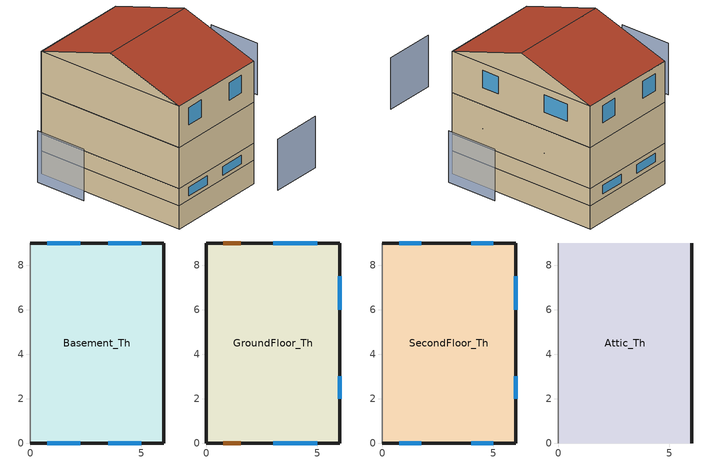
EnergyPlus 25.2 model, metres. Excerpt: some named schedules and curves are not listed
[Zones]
Basement_Th
 floor foundation (SFD_BasementFloor): 6,9 6,0 0,0 0,9 z-1.35; 6,9 6,0 0,0 0,9 z0
 wall outside (Surface 12 c tbd): 6,0 6,9 z0:1
 wall outside (Surface 13 c tbd): 0,0 6,0 z0:1
 wall outside (Surface 16 c tbd): 6,9 0,9 z0:1
 wall foundation (SFD_1946-1970_BasementWall): 0,0 6,0 6,9 0,9 z-1.35:0
 wall adiabatic (SFD_1946-1970_ExtWall): 0,9 0,0 z0:1; 0,9 0,0 z-1.35:0
 window (SFD_Window_old-construction): 0.75,0 2.25,0 / 3.5,0 5,0 / 5,9 3.5,9 / 2.25,9 0.75,9 z0.25:0.75
GroundFloor_Th
 floor ground (SFD_IntFloor): 6,9 6,0 0,0 0,9 z1
 wall ground (Surface 3 c tbd): 0,0 6,0 z1:3.4
 wall ground (Surface 4 c tbd): 6,9 0,9 z1:3.4
 wall ground (SFD_1946-1970_ExtWall): 0,9 0,0 z1:3.4
 wall ground (Surface 6 c tbd): 6,0 6,9 z1:3.4
 window inside (SFD_Window_old-construction): 3,0 5,0 / 5,9 3,9 / 6,6 6,7.5 z2:3; 6,2 6,3 z1.99:2.99
 door inside (SFD_Door_old-construction): 0.75,0 1.55,0 / 1.55,9 0.75,9 z1:3
 ceiling ground (SFD_IntCeiling): 6,0 6,9 0,9 0,0 z3.4
SecondFloor_Th
 floor to GroundFloor_Th (SFD_IntFloor): 6,9 6,0 0,0 0,9 z3.4
 wall outside (Surface 25 c tbd): 0,0 6,0 z3.4:5.8
 wall outside (Surface 26 c tbd): 6,0 6,9 z3.4:5.8
 wall outside (Surface 28 c tbd): 6,9 0,9 z3.4:5.8
 wall adiabatic (SFD_1946-1970_ExtWall): 0,9 0,0 z3.4:5.8
 window (SFD_Window_old-construction): 4,0 5,0 / 0.75,0 1.75,0 / 6,2 6,3 / 6,6 6,7.5 / 1.75,9 0.75,9 / 5,9 4,9 z4.4:5.4
Attic_Th
 floor to SecondFloor_Th (Surface 27 c tbd Reversed): 6,9 6,0 0,0 0,9 z5.8
 wall outside (SFD_1946-1970_ExtWall): 6,4.5,7.29 6,0,5.8 6,9,5.8
 wall adiabatic (SFD_1946-1970_ExtWall): 0,4.5,7.29 0,9,5.8 0,0,5.8
 roof outside (SFD_Roof): 6,4.5,7.29 6,9,5.8 0,9,5.8 0,4.5,7.29; 0,4.5,7.29 0,0,5.8 6,0,5.8 6,4.5,7.29
shading: -4,3 -4,6 / 6,-4 3,-4 / 10,6 10,3 z1:4
[Building]
Building 1
[Site:Location]
MONTREAL INTL A: Latitude {deg}=45.47; Longitude {deg}=-73.74; Time Zone {hr}=-5; Elevation {m}=36
[SizingPeriod:DesignDay] Day of Month=21; Dry-Bulb Temperature Range Modifier Type=DefaultMultipliers; Humidity Condition Type=Wetbulb; Barometric Pressure {Pa}=100893; Rain Indicator=No; Snow Indicator=No; Daylight Saving Time Indicator=No; Begin Environment Reset Mode=FullResetAtBeginEnvironment
Name | Month | Day Type | Maximum Dry-Bulb Temperature {C} | Daily Dry-Bulb Temperature Range {deltaC} | Wetbulb or DewPoint at Maximum Dry-Bulb {C} | Wind Speed {m/s} | Wind Direction {deg} | Solar Model Indicator | ASHRAE Clear Sky Optical Depth for Beam Irradiance (taub) | ASHRAE Clear Sky Optical Depth for Diffuse Irradiance (taud) | Sky Clearness
Montreal-Trudeau Intl AP Ann Clg .4% Condns DB=>MWB | 7 | SummerDesignDay | 30.3 | 8.8 | 22.1 | 5.4 | 230 | ASHRAETau | 0.431 | 2.246
Montreal-Trudeau Intl AP Ann Htg 99.6% Condns DB | 1 | WinterDesignDay | -22.9 | 0 | -22.9 | 4.3 | 260 | ASHRAEClearSky |  |  | 0
[Material] Thermal Absorptance=0.9
Name | Roughness | Thickness {m} | Conductivity {W/m-K} | Density {kg/m3} | Specific Heat {J/kg-K} | Solar Absorptance | Visible Absorptance
Cladding-vinyl | Smooth | 0.0095 | 0.086 | 200 | 1000 | 0.5 | 0.5
Gypsum Board | Smooth | 0.0127 | 0.16 | 800 | 1090 | 0.3 | 0.5
Heavy Concrete 150 mm | Smooth | 0.1524 | 1.95 | 2240 | 900 | 0.3 | 0.5
Heavy Concrete 200 mm | Smooth | 0.2032 | 1.95 | 2240 | 900 | 0.3 | 0.5
Insulation 70 mm | Smooth | 0.0694 | 0.046 | 19 | 960 | 0.7 | 0.7
Insulation panel 55 mm | Smooth | 0.0536 | 0.03 | 43 | 1210 | 0.7 | 0.7
Plaster | Smooth | 0.005 | 0.071 | 1860 | 840 | 0.3 | 0.5
Plywood | Smooth | 0.0159 | 0.12 | 544 | 1210 | 0.5 | 0.5
Shingles asphalt | Smooth | 0.0032 | 0.04 | 1120 | 1260 | 0.5 | 0.5
Surface 12 m tbd | Smooth | 0.034276 | 0.03 | 43 | 1210 | 0.7 | 0.7
Surface 13 m tbd; Surface 16 m tbd | Smooth | 0.0201339 | 0.03 | 43 | 1210 | 0.7 | 0.7
Surface 25 m tbd; Surface 28 m tbd | Smooth | 0.0468404 | 0.046 | 19 | 960 | 0.7 | 0.7
Surface 26 m tbd | Smooth | 0.0493106 | 0.046 | 19 | 960 | 0.7 | 0.7
Surface 27 m tbd | Smooth | 0.103438 | 0.046 | 20 | 1400 | 0.7 | 0.7
Surface 3 m tbd; Surface 4 m tbd | Smooth | 0.0419238 | 0.046 | 19 | 960 | 0.7 | 0.7
Surface 6 m tbd | Smooth | 0.0438926 | 0.046 | 19 | 960 | 0.7 | 0.7
Wood Flooring | Smooth | 0.019 | 0.17 | 700 | 1630 | 0.5 | 0.2
Wood frame roof 2x10 insulated | Smooth | 0.235 | 0.16 | 96 | 1515 | 0.7 | 0.7
Wood frame roof 2x10 uninsulated | Smooth | 0.235 | 1.1557 | 80.994 | 1621.88 | 0.7 | 0.7
Wood frame wall 2x4 uninsulated | Smooth | 0.089 | 0.409 | 154.65 | 1626.3 | 0.7 | 0.7
Wood Furnishing | Smooth | 0.075 | 0.12 | 540 | 1210 | 0.5 | 0.5
XPS 25mm | Rough | 0.0254 | 0.029 | 28 | 1450 | 0.7 | 0.7
[Material:AirGap]
Air Layer 1: Thermal Resistance {m2-K/W}=0.15
[Material:NoMass]
SFD_Door_old-construction: Roughness=Smooth; Thermal Resistance {m2-K/W}=0.8; Thermal Absorptance=0.9; Solar Absorptance=0.7; Visible Absorptance=0.7
[WindowMaterial:SimpleGlazingSystem]
SFD_Window_old-construction: U-Factor {W/m2-K}=2.94; Solar Heat Gain Coefficient=0.6; Visible Transmittance=0.8
[Construction]
SFD_1946-1970_BasementWall: Heavy Concrete 200 mm, Insulation panel 55 mm, Gypsum Board
SFD_1946-1970_ExtWall: Cladding-vinyl, Air Layer 1, Plywood, Wood frame wall 2x4 uninsulated, Insulation 70 mm, Air Layer 1, Gypsum Board
SFD_BasementFloor: Heavy Concrete 150 mm
SFD_Door_old-construction: SFD_Door_old-construction
SFD_Furnishing: Wood Furnishing
SFD_IntCeiling: Gypsum Board, Wood frame roof 2x10 uninsulated, Plywood, Wood Flooring
SFD_IntFloor: Wood Flooring, Plywood, Wood frame roof 2x10 uninsulated, Gypsum Board
SFD_IntWall: Gypsum Board, Air Layer 1, Wood frame wall 2x4 uninsulated, Air Layer 1, Gypsum Board
SFD_Roof: Shingles asphalt, Plywood
SFD_Window_old-construction: SFD_Window_old-construction
Surface 12 c tbd: Plaster, Heavy Concrete 200 mm, Surface 12 m tbd, Air Layer 1, Gypsum Board
Surface 13 c tbd: Plaster, Heavy Concrete 200 mm, Surface 13 m tbd, Air Layer 1, Gypsum Board
Surface 16 c tbd: Plaster, Heavy Concrete 200 mm, Surface 16 m tbd, Air Layer 1, Gypsum Board
Surface 25 c tbd: Cladding-vinyl, Air Layer 1, Plywood, Wood frame wall 2x4 uninsulated, Surface 25 m tbd, Air Layer 1, Gypsum Board
Surface 26 c tbd: Cladding-vinyl, Air Layer 1, Plywood, Wood frame wall 2x4 uninsulated, Surface 26 m tbd, Air Layer 1, Gypsum Board
Surface 27 c tbd Reversed: Gypsum Board, Wood frame roof 2x10 insulated, Plywood, Surface 27 m tbd
Surface 28 c tbd: Cladding-vinyl, Air Layer 1, Plywood, Wood frame wall 2x4 uninsulated, Surface 28 m tbd, Air Layer 1, Gypsum Board
Surface 3 c tbd: Cladding-vinyl, Air Layer 1, Plywood, Wood frame wall 2x4 uninsulated, Surface 3 m tbd, Air Layer 1, Gypsum Board
Surface 4 c tbd: Cladding-vinyl, Air Layer 1, Plywood, Wood frame wall 2x4 uninsulated, Surface 4 m tbd, Air Layer 1, Gypsum Board
Surface 6 c tbd: Cladding-vinyl, Air Layer 1, Plywood, Wood frame wall 2x4 uninsulated, Surface 6 m tbd, Air Layer 1, Gypsum Board
[Zone] Multiplier=1; Part of Total Floor Area=Yes
Attic_Th; Basement_Th; GroundFloor_Th; SecondFloor_Th
[Space]
Name | Zone | Space Type
Attic | Attic_Th | SFD_Attic_SpaceType
Basement | Basement_Th | SFD_Basement_SpaceType
GroundFloor | GroundFloor_Th | SFD_MainFloors_SpaceType
SecondFloor | SecondFloor_Th | SFD_MainFloors_SpaceType
[SpaceList]
SFD_Attic_SpaceType: Attic
SFD_Basement_SpaceType: Basement
SFD_MainFloors_SpaceType: GroundFloor, SecondFloor
[ZoneInfiltration:DesignFlowRate] Density Basis=Outdoor
Name | Zone or ZoneList or Space or SpaceList | Design Flow Rate Calculation Method | Air Changes per Hour {1/hr} | Constant Term Coefficient | Temperature Term Coefficient | Velocity Term Coefficient | Velocity Squared Term Coefficient | Design Flow Rate {m3/s}
Attic Ventilation | SFD_Attic_SpaceType | AirChanges/Hour | 3 | 0.606 | 0.03636 | 0.1177 | 0
Air exhaust-intake compensation | SFD_MainFloors_SpaceType | Flow/Zone |  |  |  |  |  | 0.001
[InternalMass]
Name | Construction | Zone or ZoneList | Space or SpaceList | Surface Area {m2}
Basement Basement_InternalMassFurnishing | SFD_Furnishing | Basement_Th | Basement | 216
GroundFloor MainFloors_InternalMassFurnishing | SFD_Furnishing | GroundFloor_Th | GroundFloor | 108
SecondFloor MainFloors_InternalMassFurnishing | SFD_Furnishing | SecondFloor_Th | SecondFloor | 108
GroundFloor MainFloors_IntWalls | SFD_IntWall | GroundFloor_Th | GroundFloor | 80
SecondFloor MainFloors_IntWalls | SFD_IntWall | SecondFloor_Th | SecondFloor | 80
[SurfaceProperty:ExposedFoundationPerimeter] Exposed Perimeter Calculation Method=TotalExposedPerimeter; Total Exposed Perimeter {m}=21
Surface 11; Surface 17
[ZoneControl:Thermostat] Temperature Difference Between Cutout And Setpoint {deltaC}=0
Name | Zone or ZoneList | Control Type Schedule | Control 1
Basement_Th Thermostat | Basement_Th | Basement_Th Thermostat Schedule | Thermostat Setpoint Dual Setpoint 3
GroundFloor_Th Thermostat | GroundFloor_Th | GroundFloor_Th Thermostat Schedule | Thermostat Setpoint Dual Setpoint 2
SecondFloor_Th Thermostat | SecondFloor_Th | SecondFloor_Th Thermostat Schedule | Thermostat Setpoint Dual Setpoint 1
[ThermostatSetpoint:SingleCooling]
Thermostat Setpoint Dual Setpoint 3: Setpoint Temperature Schedule=Residential ClgSetpoint
[ZoneHVAC:Baseboard:Convective:Electric] Availability Schedule=Always On Discrete hvac_library; Heating Design Capacity {W}=Autosize; Efficiency=1
Elec Baseboard 2; Elec Baseboard 1; Elec Baseboard
[Zone equipment]
Basement_Th: Elec Baseboard 2
GroundFloor_Th: Elec Baseboard 1, Cycling PTAC DX Clg Elec Htg 1
SecondFloor_Th: Elec Baseboard, Cycling PTAC DX Clg Elec Htg
[Sizing:Zone] Zone Cooling Design Supply Air Temperature Input Method=SupplyAirTemperature; Zone Cooling Design Supply Air Temperature {C}=14; Zone Cooling Design Supply Air Temperature Difference {deltaC}=11.11; Zone Heating Design Supply Air Temperature Input Method=SupplyAirTemperature; Zone Heating Design Supply Air Temperature {C}=40; Zone Heating Design Supply Air Temperature Difference {deltaC}=11.11; Zone Cooling Design Supply Air Humidity Ratio {kgWater/kgDryAir}=0.0085; Zone Heating Design Supply Air Humidity Ratio {kgWater/kgDryAir}=0.008; Cooling Design Air Flow Method=DesignDay; Cooling Design Air Flow Rate {m3/s}=0; Cooling Minimum Air Flow per Zone Floor Area {m3/s-m2}=0.000762; Cooling Minimum Air Flow {m3/s}=0; Cooling Minimum Air Flow Fraction=0; Heating Design Air Flow Method=DesignDay; Heating Design Air Flow Rate {m3/s}=0; Heating Maximum Air Flow per Zone Floor Area {m3/s-m2}=0.002032; Heating Maximum Air Flow {m3/s}=0.141576; Heating Maximum Air Flow Fraction=0.3; Account for Dedicated Outdoor Air System=No; Zone Load Sizing Method=Sensible Load Only No Latent Load; Zone Latent Cooling Design Supply Air Humidity Ratio Input Method=HumidityRatioDifference; Zone Cooling Design Supply Air Humidity Ratio Difference {kgWater/kgDryAir}=0.005; Zone Latent Heating Design Supply Air Humidity Ratio Input Method=HumidityRatioDifference; Zone Humidification Design Supply Air Humidity Ratio Difference {kgWater/kgDryAir}=0.005; Type of Space Sum to Use=Coincident; Heating Coil Sizing Method=None; Maximum Heating Capacity To Cooling Load Sizing Ratio {W/W}=1
Name | Design Specification Outdoor Air Object
Basement_Th | Basement_Th Zero air DSOA
GroundFloor_Th | GroundFloor_Th Zero air DSOA
SecondFloor_Th | SecondFloor_Th Zero air DSOA
[DesignSpecification:OutdoorAir] Outdoor Air Method=Sum; Outdoor Air Flow per Person {m3/s-person}=0; Outdoor Air Flow per Zone Floor Area {m3/s-m2}=0; Outdoor Air Flow per Zone {m3/s}=0; Outdoor Air Flow Air Changes per Hour {1/hr}=0
Basement_Th Zero air DSOA; GroundFloor_Th Zero air DSOA; SecondFloor_Th Zero air DSOA
[Lights]
MainFloors_InteriorLighting: Zone or ZoneList or Space or SpaceList=SFD_MainFloors_SpaceType; Schedule=Interior Lighting Schedule; Design Level Calculation Method=LightingLevel; Lighting Level {W}=150.85; Fraction Radiant=0.4; Fraction Visible=0.2; Fraction Replaceable=1
[People]
MainFloors_People: Zone or ZoneList or Space or SpaceList=SFD_MainFloors_SpaceType; Number of People Schedule=Residential Occupancy; Number of People Calculation Method=People; Number of People=1.42; Fraction Radiant=0.3; Activity Level Schedule=Residential Occupant Activity; Clothing Insulation Calculation Method=ClothingInsulationSchedule
[ElectricEquipment] Zone or ZoneList or Space or SpaceList=SFD_MainFloors_SpaceType; Design Level Calculation Method=EquipmentLevel
Name | Schedule | Design Level {W} | Fraction Radiant | Fraction Lost | Fraction Latent
MainFloors_Dishwasher | Dishwasher Schedule | 59.25 | 0.2
MainFloors_Dryer | Dryer Schedule | 309.55 | 0.2 | 0.8
MainFloors_Freezer | Freezer Schedule | 26.7 | 0.2
MainFloors_HWElectricConsumption | Hot Water Tank Electric Load Schedule | 592.05 |  | 0.99
MainFloors_OtherEquipment | Other Electric Charges Schedule | 923.65 | 0.2 |  | 0
MainFloors_Refrigerator | Fridge Schedule | 80.15 | 0.2
MainFloors_StoveTopOven | Stovetop Schedule | 236.9 | 0.2
MainFloors_WashingMachine | Washer Schedule | 29.95 | 0.2
[ZoneInfiltration:EffectiveLeakageArea] Effective Air Leakage Area {cm2}=198.372; Stack Coefficient=0.000145; Wind Coefficient=0.000174
Name | Zone or Space
SFD_ELA_1946-1970 1 | GroundFloor
SFD_ELA_1946-1970 2 | SecondFloor
[ThermostatSetpoint:DualSetpoint] Heating Setpoint Temperature Schedule=Residential HtgSetpoint; Cooling Setpoint Temperature Schedule=Residential ClgSetpoint
Thermostat Setpoint Dual Setpoint 2; Thermostat Setpoint Dual Setpoint 1
[ZoneVentilation:WindandStackOpenArea] Opening Area Fraction Schedule=SFD Window Opening Fraction; Opening Effectiveness=Autocalculate; Height Difference {m}=0.25; Discharge Coefficient for Opening=Autocalculate; Minimum Indoor Temperature {C}=21; Maximum Indoor Temperature {C}=40; Delta Temperature {deltaC}=-100; Minimum Outdoor Temperature {C}=21; Maximum Outdoor Temperature {C}=24; Maximum Wind Speed {m/s}=10
Name | Zone or Space | Opening Area {m2} | Effective Angle {deg}
Sub Surface 3_WindandStackOpenArea | GroundFloor_Th | 2 | 180
Sub Surface 8_WindandStackOpenArea | GroundFloor_Th | 2 | 0
Sub Surface 13_WindandStackOpenArea | GroundFloor_Th | 1 | 90
Sub Surface 14_WindandStackOpenArea | GroundFloor_Th | 1.5 | 90
Sub Surface 9_WindandStackOpenArea; Sub Surface 10_WindandStackOpenArea | SecondFloor_Th | 1 | 0
Sub Surface 5_WindandStackOpenArea; Sub Surface 4_WindandStackOpenArea | SecondFloor_Th | 1 | 180
Sub Surface 15_WindandStackOpenArea | SecondFloor_Th | 1 | 90
Sub Surface 16_WindandStackOpenArea | SecondFloor_Th | 1.5 | 90
[ZoneHVAC:PackagedTerminalAirConditioner] Availability Schedule=Always On Discrete hvac_library; Cooling Supply Air Flow Rate {m3/s}=Autosize; Heating Supply Air Flow Rate {m3/s}=Autosize; No Load Supply Air Flow Rate {m3/s}=Autosize; No Load Supply Air Flow Rate Control Set To Low Speed=Yes; Cooling Outdoor Air Flow Rate {m3/s}=Autosize; Heating Outdoor Air Flow Rate {m3/s}=Autosize; No Load Outdoor Air Flow Rate {m3/s}=Autosize; Fan Placement=DrawThrough; Supply Air Fan Operating Mode Schedule=Cycling PTAC Fan Mode Always Zero
Name | Supply Air Fan | Heating Coil | Cooling Coil
Cycling PTAC DX Clg Elec Htg 1 | Cycling Elec PTAC Fan 1 | Cycling PTAC Elec Htg Coil 1 | Cycling Elec PTAC 1 Spd DX Clg Coil 1
Cycling PTAC DX Clg Elec Htg | Cycling Elec PTAC Fan | Cycling PTAC Elec Htg Coil | Cycling Elec PTAC 1 Spd DX Clg Coil
[Fan:OnOff] Availability Schedule=Always On Discrete hvac_library; Fan Total Efficiency=0.6; Pressure Rise {Pa}=250; Maximum Flow Rate {m3/s}=Autosize; Motor Efficiency=0.8; Motor In Airstream Fraction=1; Fan Power Ratio Function of Speed Ratio Curve=Fan On Off Power Curve 15; Fan Efficiency Ratio Function of Speed Ratio Curve=Fan On Off Efficiency Curve 15
Cycling Elec PTAC Fan 1; Cycling Elec PTAC Fan
[Coil:Heating:Electric] Availability Schedule=Always On Discrete hvac_library; Efficiency=1; Nominal Capacity {W}=0
Cycling PTAC Elec Htg Coil 1; Cycling PTAC Elec Htg Coil
[Coil:Cooling:DX:SingleSpeed] Availability Schedule=Always On Discrete hvac_library; Gross Rated Total Cooling Capacity {W}=Autosize; Gross Rated Sensible Heat Ratio=Autosize; Gross Rated Cooling COP {W/W}=2.5; Rated Air Flow Rate {m3/s}=Autosize; Rated Evaporator Fan Power Per Volume Flow Rate 2017 {W/(m3/s)}=773.3; Rated Evaporator Fan Power Per Volume Flow Rate 2023 {W/(m3/s)}=934.4; Total Cooling Capacity Function of Temperature Curve=Curve Biquadratic 29; Total Cooling Capacity Function of Flow Fraction Curve=Curve Quadratic 35; Energy Input Ratio Function of Temperature Curve=Curve Biquadratic 30; Energy Input Ratio Function of Flow Fraction Curve=Curve Quadratic 36; Part Load Fraction Correlation Curve=Curve Quadratic 37; Minimum Outdoor Dry-Bulb Temperature for Compressor Operation {C}=-25; Nominal Time for Condensate Removal to Begin {s}=0; Ratio of Initial Moisture Evaporation Rate and Steady State Latent Capacity=0; Maximum Cycling Rate {cycles/hr}=0; Latent Capacity Time Constant {s}=0; Condenser Type=AirCooled; Evaporative Condenser Effectiveness=0; Evaporative Condenser Air Flow Rate {m3/s}=Autosize; Evaporative Condenser Pump Rated Power Consumption {W}=Autosize; Crankcase Heater Capacity {W}=0; Maximum Outdoor Dry-Bulb Temperature for Crankcase Heater Operation {C}=0; Basin Heater Capacity {W/K}=0; Basin Heater Setpoint Temperature {C}=10
Cycling Elec PTAC 1 Spd DX Clg Coil 1; Cycling Elec PTAC 1 Spd DX Clg Coil
[Foundation:Kiva] Interior Horizontal Insulation Material=XPS 25mm; Interior Horizontal Insulation Depth {m}=0; Interior Horizontal Insulation Width {m}=0.6; Wall Height Above Grade {m}=0.2; Wall Depth Below Slab {m}=0
KIVA Foundation Floor Surface 11; KIVA Foundation Floor Surface 17
[Foundation:Kiva:Settings]
Soil Conductivity {W/m-K}=1.9; Soil Density {kg/m3}=1920; Soil Specific Heat {J/kg-K}=1425; Ground Solar Absorptivity=0.4; Ground Thermal Absorptivity=0.9; Ground Surface Roughness {m}=0.03; Far-Field Width {m}=40; Deep-Ground Boundary Condition=GroundWater; Deep-Ground Depth {m}=10; Minimum Cell Dimension {m}=0.02; Maximum Cell Growth Coefficient=1.5; Simulation Timestep=Hourly
[Exterior:Lights]
Exterior Lights 1: Schedule=Exterior Lighting Schedule; Design Level {W}=38.5
[Schedule:Year]
SFD Window Opening Fraction: SFD Window Opening Fraction Week Rule - Jan1-Jan2, 1, 1, 1, 2, SFD Window Opening Fraction Week Rule - Jan3-Dec31, 1, 3, 12, 31
